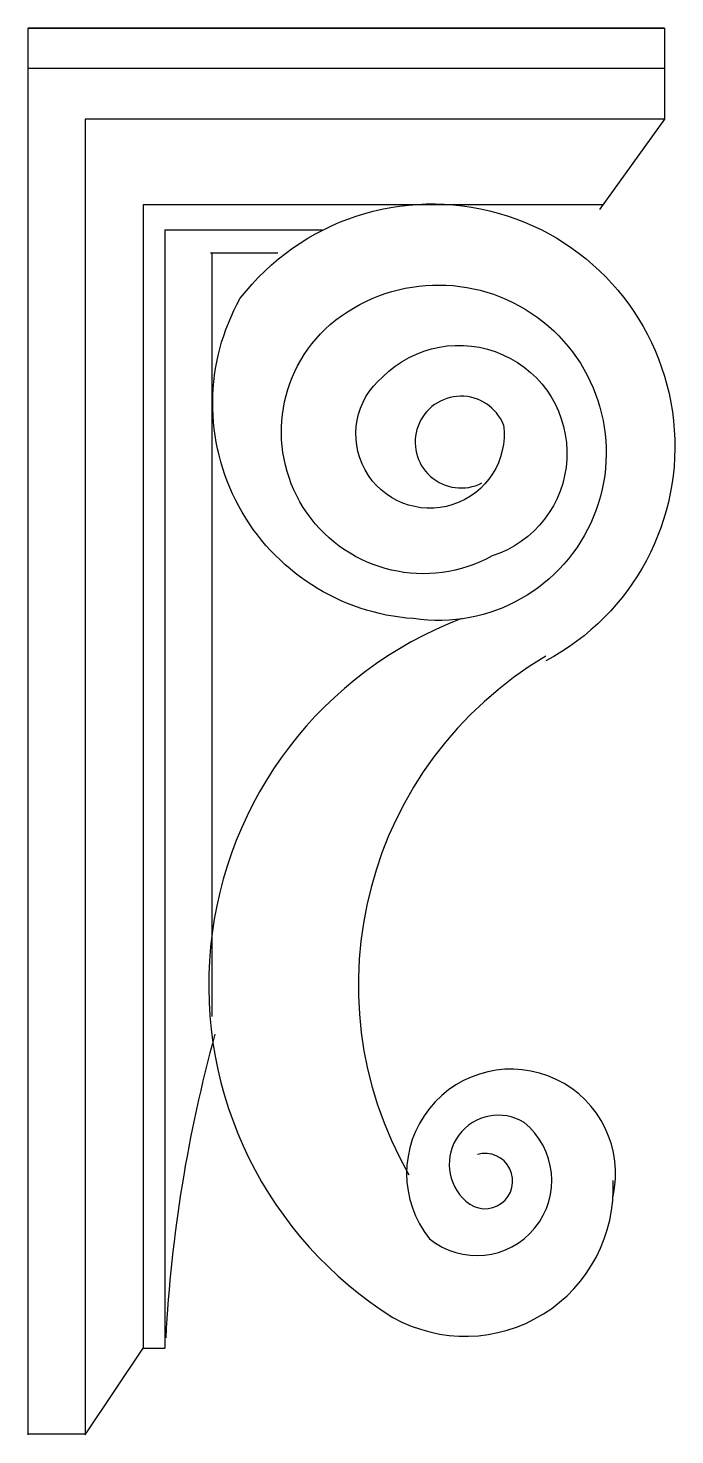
# Model space of a CAD drawing. Header units: metres. Extents: x 965.2 to 970.9, y -142.1 to -129.8.
import ezdxf

# ---------------------------------------------------------------- set-up
doc = ezdxf.new("R2010")
doc.units = ezdxf.units.M

msp = doc.modelspace()

# ---------------------------------------------------------------- linework, layer by layer
for p, q in [((965.22, -129.78), (970.8, -129.78)), ((970.8, -129.78), (965.22, -129.78)), ((965.22, -142.12), (965.22, -129.78)), ((970.8, -129.78), (970.8, -130.58)), ((965.22, -130.13), (970.8, -130.13)), ((970.8, -130.58), (965.72, -130.58)), ((965.72, -130.58), (965.72, -142.12)), ((970.8, -130.58), (970.23, -131.37)), ((970.26, -131.33), (966.23, -131.33)), ((966.23, -131.33), (966.23, -141.36)), ((966.42, -131.55), (966.42, -141.36)), ((966.42, -131.55), (967.8, -131.55)), ((966.82, -131.75), (967.41, -131.75)), ((966.83, -131.75), (966.83, -138.45)), ((965.72, -142.12), (966.23, -141.36)), ((966.23, -141.36), (966.42, -141.36)), ((965.22, -142.11), (965.72, -142.11))]:
    msp.add_line(p, q)
for points in [[(967.08, -132.15, -1.24), (969.76, -135.33, -0.74)], [(967.87, -132.38, -1.55), (968.6, -134.96, -13.49)], [(968.6, -134.96, -0.55), (967.08, -132.15, 0.34)], [(969.29, -134.41, -0.9), (967.87, -132.38, -0.38)], [(968.33, -132.84, -1.27), (969.29, -134.41, 6.31)], [(969.39, -133.26, -1.69), (968.33, -132.84, -0.36)], [(969.39, -133.26, 2.57), (969.2, -133.77, -0.85)], [(969.02, -134.96, 0.62), (968.42, -141.09, 0.29)], [(969.76, -135.29, 0.41), (968.56, -139.84, 0.75)], [(970.35, -140.03, 1.59), (968.74, -140.4, 0.48)], [(969.57, -139.38, 0.92), (969.06, -140.07, 0.37)], [(968.74, -140.4, 1), (969.57, -139.38, -2.78)], [(969.06, -140.07, 1.72), (969.16, -139.66, -4.88)], [(968.42, -141.09, 0.59), (970.35, -139.89, -3.43)]]:
    msp.add_lwpolyline(points, format="xyb")
msp.add_arc((978.88, -141.92), 12.47, 164.59, 177.01)

doc.saveas('drawing.dxf')
